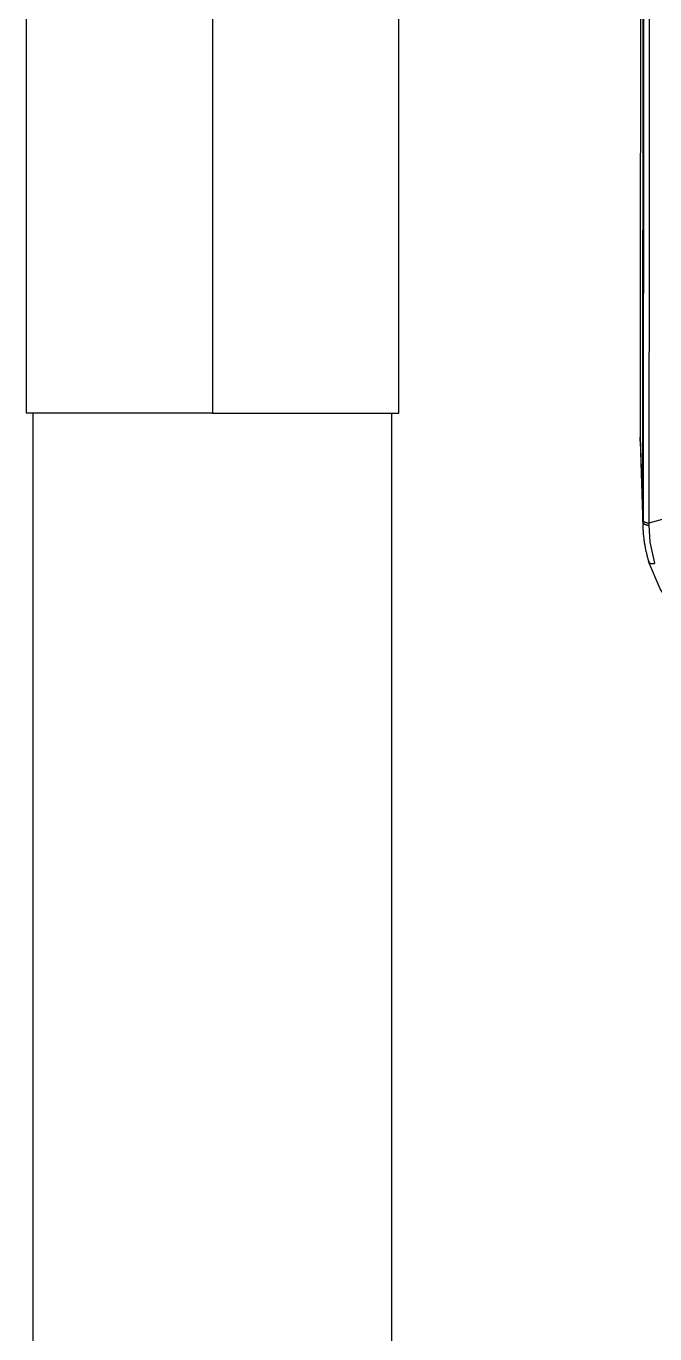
# Model space of a CAD drawing. Extents: x 5051 to 8526, y -300 to 2247.
# Drawn here: x 5978.5 to 6022.4, y 1153.2 to 1244.4 of the extents above; entities that cross this region are included whole.
import ezdxf

# ---------------------------------------------------------------- set-up
doc = ezdxf.new("R2010")
doc.units = 0
doc.header["$LTSCALE"] = 4
doc.header["$MEASUREMENT"] = 0
doc.layers.add('1', color=7, linetype='CONTINUOUS', true_color=0xffffff)

msp = doc.modelspace()

# ---------------------------------------------------------------- linework, layer by layer
at = {"layer": '1', "color": 7, "linetype": 'Continuous'}
for p, q in [((6021.431, 1300.433), (6021.39, 1224.675)), ((5978.544, 1287.386), (5978.544, 1217.386)), ((5991.544, 1287.386), (5991.544, 1217.386)), ((6004.544, 1217.386), (6004.544, 1249.386)), ((6021.39, 1224.675), (6021.385, 1215.711)), ((5991.544, 1217.386), (5978.544, 1217.386)), ((5979.044, 1082.049), (5979.044, 1217.386)), ((5991.544, 1217.386), (6004.544, 1217.386)), ((6004.044, 1082.049), (6004.044, 1217.386)), ((6021.385, 1215.711), (6021.557, 1209.807)), ((6021.389, 1215.434), (6021.561, 1209.53))]:
    msp.add_line(p, q, dxfattribs=at)
for points in [[(6022.004, 1209.729, 0), (6022.059, 1257.313, 0), (6022.102, 1294.32, 0)], [(6021.557, 1209.959, 0), (6021.579, 1250.4, 0), (6021.595, 1281.899, 0)], [(6021.623, 1281.833, 0), (6021.615, 1261.68, 0), (6021.602, 1241.538, 0), (6021.582, 1209.889, 0)], [(6021.389, 1215.435, 0), (6021.386, 1215.59, 0), (6021.385, 1215.711, 0)], [(6022.004, 1209.729, 0), (6023.442, 1210.146, 0), (6024.572, 1210.464, 0)], [(6021.557, 1209.959, 0), (6021.558, 1209.953, 0), (6021.558, 1209.946, 0), (6021.56, 1209.939, 0), (6021.561, 1209.932, 0), (6021.563, 1209.926, 0), (6021.566, 1209.919, 0), (6021.569, 1209.912, 0), (6021.572, 1209.906, 0), (6021.576, 1209.899, 0), (6021.58, 1209.892, 0), (6021.585, 1209.886, 0), (6021.589, 1209.88, 0), (6021.595, 1209.873, 0), (6021.6, 1209.867, 0), (6021.607, 1209.861, 0), (6021.613, 1209.855, 0), (6021.62, 1209.849, 0), (6021.627, 1209.843, 0), (6021.635, 1209.837, 0), (6021.643, 1209.831, 0), (6021.651, 1209.826, 0), (6021.66, 1209.82, 0), (6021.669, 1209.815, 0), (6021.678, 1209.81, 0), (6021.687, 1209.804, 0), (6021.697, 1209.799, 0), (6021.708, 1209.795, 0), (6021.718, 1209.79, 0), (6021.729, 1209.785, 0), (6021.74, 1209.781, 0), (6021.751, 1209.777, 0), (6021.763, 1209.773, 0), (6021.775, 1209.769, 0), (6021.787, 1209.765, 0), (6021.799, 1209.761, 0), (6021.812, 1209.758, 0), (6021.824, 1209.755, 0), (6021.837, 1209.752, 0), (6021.851, 1209.749, 0), (6021.864, 1209.746, 0), (6021.877, 1209.743, 0), (6021.891, 1209.741, 0), (6021.905, 1209.739, 0), (6021.918, 1209.737, 0), (6021.932, 1209.735, 0), (6021.947, 1209.733, 0), (6021.961, 1209.732, 0), (6021.975, 1209.731, 0), (6021.989, 1209.73, 0), (6022.004, 1209.729, 0)], [(6021.557, 1209.807, 0), (6021.557, 1209.892, 0), (6021.557, 1209.959, 0)], [(6021.557, 1209.807, 0), (6021.557, 1209.8, 0), (6021.558, 1209.793, 0), (6021.56, 1209.786, 0), (6021.561, 1209.779, 0), (6021.563, 1209.773, 0), (6021.566, 1209.766, 0), (6021.569, 1209.759, 0), (6021.572, 1209.752, 0), (6021.576, 1209.746, 0), (6021.58, 1209.739, 0), (6021.584, 1209.733, 0), (6021.589, 1209.726, 0), (6021.595, 1209.72, 0), (6021.6, 1209.714, 0), (6021.607, 1209.708, 0), (6021.613, 1209.701, 0), (6021.62, 1209.695, 0), (6021.627, 1209.689, 0), (6021.635, 1209.684, 0), (6021.643, 1209.678, 0), (6021.651, 1209.672, 0), (6021.66, 1209.667, 0), (6021.669, 1209.661, 0), (6021.678, 1209.656, 0), (6021.687, 1209.651, 0), (6021.697, 1209.646, 0), (6021.708, 1209.641, 0), (6021.718, 1209.636, 0), (6021.729, 1209.632, 0), (6021.74, 1209.628, 0), (6021.751, 1209.623, 0), (6021.763, 1209.619, 0), (6021.775, 1209.615, 0), (6021.787, 1209.611, 0), (6021.799, 1209.608, 0), (6021.812, 1209.604, 0), (6021.825, 1209.601, 0), (6021.837, 1209.598, 0), (6021.851, 1209.595, 0), (6021.864, 1209.592, 0), (6021.877, 1209.59, 0), (6021.891, 1209.587, 0), (6021.905, 1209.585, 0), (6021.919, 1209.583, 0), (6021.933, 1209.581, 0), (6021.947, 1209.58, 0), (6021.961, 1209.578, 0), (6021.975, 1209.577, 0), (6021.99, 1209.576, 0), (6022.004, 1209.575, 0)], [(6021.557, 1209.807, 0), (6021.557, 1209.751, 0), (6021.558, 1209.695, 0), (6021.558, 1209.64, 0), (6021.56, 1209.584, 0), (6021.561, 1209.528, 0), (6021.563, 1209.472, 0), (6021.565, 1209.416, 0), (6021.567, 1209.36, 0), (6021.57, 1209.305, 0), (6021.573, 1209.249, 0), (6021.577, 1209.193, 0), (6021.581, 1209.137, 0), (6021.585, 1209.081, 0), (6021.589, 1209.026, 0), (6021.594, 1208.97, 0), (6021.599, 1208.914, 0), (6021.605, 1208.859, 0), (6021.611, 1208.803, 0), (6021.617, 1208.747, 0), (6021.623, 1208.692, 0), (6021.63, 1208.636, 0), (6021.637, 1208.581, 0), (6021.645, 1208.525, 0), (6021.652, 1208.47, 0), (6021.661, 1208.415, 0), (6021.669, 1208.359, 0), (6021.678, 1208.304, 0), (6021.687, 1208.249, 0), (6021.696, 1208.194, 0), (6021.706, 1208.138, 0), (6021.716, 1208.083, 0), (6021.727, 1208.028, 0), (6021.738, 1207.973, 0), (6021.749, 1207.918, 0), (6021.76, 1207.863, 0), (6021.772, 1207.809, 0), (6021.784, 1207.754, 0), (6021.796, 1207.699, 0), (6021.809, 1207.644, 0), (6021.822, 1207.59, 0), (6021.836, 1207.535, 0), (6021.849, 1207.481, 0), (6021.863, 1207.426, 0), (6021.878, 1207.372, 0), (6021.892, 1207.318, 0), (6021.907, 1207.264, 0), (6021.923, 1207.21, 0), (6021.939, 1207.155, 0), (6021.955, 1207.101, 0), (6021.971, 1207.048, 0)], [(6022.004, 1209.575, 0), (6022.004, 1209.661, 0), (6022.004, 1209.729, 0)], [(6022.404, 1206.918, 0), (6022.082, 1208.395, 0), (6022.004, 1209.575, 0)], [(6021.971, 1207.048, 0), (6021.971, 1207.041, 0), (6021.972, 1207.034, 0), (6021.973, 1207.028, 0), (6021.975, 1207.021, 0), (6021.977, 1207.015, 0), (6021.979, 1207.009, 0), (6021.982, 1207.003, 0), (6021.985, 1206.997, 0), (6021.989, 1206.991, 0), (6021.993, 1206.985, 0), (6021.998, 1206.98, 0), (6022.002, 1206.974, 0), (6022.008, 1206.969, 0), (6022.013, 1206.964, 0), (6022.019, 1206.959, 0), (6022.025, 1206.955, 0), (6022.032, 1206.95, 0), (6022.039, 1206.946, 0), (6022.046, 1206.942, 0), (6022.054, 1206.938, 0), (6022.062, 1206.934, 0), (6022.07, 1206.931, 0), (6022.079, 1206.927, 0), (6022.088, 1206.924, 0), (6022.098, 1206.921, 0), (6022.107, 1206.919, 0), (6022.117, 1206.916, 0), (6022.127, 1206.914, 0), (6022.138, 1206.912, 0), (6022.149, 1206.91, 0), (6022.16, 1206.908, 0), (6022.171, 1206.907, 0), (6022.182, 1206.905, 0), (6022.194, 1206.904, 0), (6022.206, 1206.904, 0), (6022.218, 1206.903, 0), (6022.23, 1206.903, 0), (6022.243, 1206.903, 0), (6022.256, 1206.903, 0), (6022.269, 1206.903, 0), (6022.282, 1206.904, 0), (6022.295, 1206.904, 0), (6022.308, 1206.905, 0), (6022.322, 1206.907, 0), (6022.335, 1206.908, 0), (6022.349, 1206.91, 0), (6022.362, 1206.912, 0), (6022.376, 1206.914, 0), (6022.39, 1206.916, 0), (6022.404, 1206.918, 0)], [(6033.562, 1198.877, 0), (6031.377, 1199.085, 0), (6029.265, 1199.658, 0), (6027.296, 1200.576, 0), (6025.539, 1201.8, 0), (6023.985, 1203.359, 0), (6022.78, 1205.132, 0), (6021.971, 1207.048, 0)]]:
    msp.add_polyline3d(points, dxfattribs=at)

doc.saveas('drawing.dxf')
